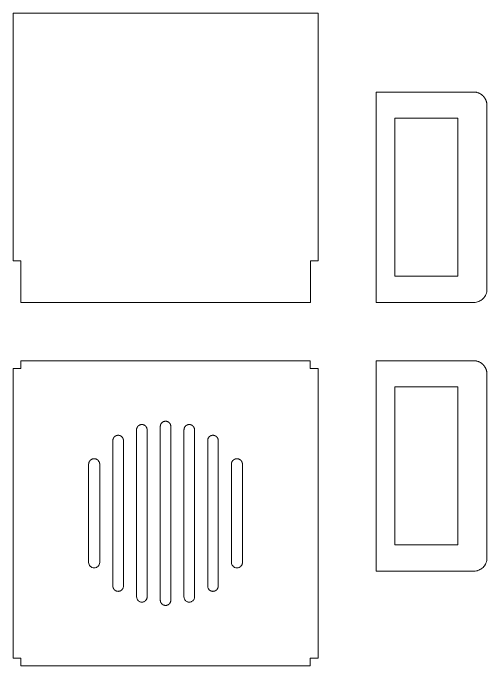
# Model space of a CAD drawing. Header units: inches. Extents: x 16 to 196, y -264 to -16.
import ezdxf

# ---------------------------------------------------------------- set-up
doc = ezdxf.new("R2010")
doc.units = ezdxf.units.IN
doc.header["$MEASUREMENT"] = 0
doc.layers.add('Layer 1', color=7, linetype='Continuous')

# ---------------------------------------------------------------- blocks, each defined once
blk = doc.blocks.new('block 3')
at = {"layer": 'Layer 1', "color": 7, "lineweight": 9, "true_color": 0xffffff}
blk.add_lwpolyline([(129.08, -147.75), (19.28, -147.75)], dxfattribs=at)
blk = doc.blocks.new('block 4')
at = {"layer": 'Layer 1', "color": 7, "lineweight": 9, "true_color": 0xffffff}
blk.add_lwpolyline([(19.28, -147.75), (19.28, -150.75)], dxfattribs=at)
blk = doc.blocks.new('block 5')
at = {"layer": 'Layer 1', "color": 7, "lineweight": 9, "true_color": 0xffffff}
blk.add_lwpolyline([(19.28, -150.75), (16.28, -150.75)], dxfattribs=at)
blk = doc.blocks.new('block 6')
at = {"layer": 'Layer 1', "color": 7, "lineweight": 9, "true_color": 0xffffff}
blk.add_lwpolyline([(16.28, -150.75), (16.28, -260.75)], dxfattribs=at)
blk = doc.blocks.new('block 7')
at = {"layer": 'Layer 1', "color": 7, "lineweight": 9, "true_color": 0xffffff}
blk.add_lwpolyline([(16.28, -260.75), (19.28, -260.75)], dxfattribs=at)
blk = doc.blocks.new('block 8')
at = {"layer": 'Layer 1', "color": 7, "lineweight": 9, "true_color": 0xffffff}
blk.add_lwpolyline([(19.28, -260.75), (19.28, -263.75)], dxfattribs=at)
blk = doc.blocks.new('block 9')
at = {"layer": 'Layer 1', "color": 7, "lineweight": 9, "true_color": 0xffffff}
blk.add_lwpolyline([(129.08, -263.75), (19.28, -263.75)], dxfattribs=at)
blk = doc.blocks.new('block 10')
at = {"layer": 'Layer 1', "color": 7, "lineweight": 9, "true_color": 0xffffff}
blk.add_lwpolyline([(129.08, -260.75), (129.08, -263.75)], dxfattribs=at)
blk = doc.blocks.new('block 11')
at = {"layer": 'Layer 1', "color": 7, "lineweight": 9, "true_color": 0xffffff}
blk.add_lwpolyline([(132.08, -260.75), (129.08, -260.75)], dxfattribs=at)
blk = doc.blocks.new('block 12')
at = {"layer": 'Layer 1', "color": 7, "lineweight": 9, "true_color": 0xffffff}
blk.add_lwpolyline([(132.08, -150.75), (132.08, -260.75)], dxfattribs=at)
blk = doc.blocks.new('block 13')
at = {"layer": 'Layer 1', "color": 7, "lineweight": 9, "true_color": 0xffffff}
blk.add_lwpolyline([(129.08, -150.75), (132.08, -150.75)], dxfattribs=at)
blk = doc.blocks.new('block 14')
at = {"layer": 'Layer 1', "color": 7, "lineweight": 9, "true_color": 0xffffff}
blk.add_lwpolyline([(129.08, -147.75), (129.08, -150.75)], dxfattribs=at)
blk = doc.blocks.new('block 15')
at = {"layer": 'Layer 1', "color": 7, "lineweight": 9, "true_color": 0xffffff}
blk.add_lwpolyline([(76.18, -172.75), (76.18, -238.75)], dxfattribs=at)
blk = doc.blocks.new('block 16')
at = {"layer": 'Layer 1', "color": 7, "lineweight": 9, "true_color": 0xffffff}
blk.add_lwpolyline([(72.18, -238.75), (72.18, -238.76), (72.18, -238.78), (72.19, -238.84), (72.19, -238.92), (72.2, -238.99), (72.2, -239.01), (72.2, -239.02), (72.2, -239.02), (72.2, -239.04), (72.21, -239.1), (72.23, -239.17), (72.24, -239.24), (72.25, -239.26), (72.25, -239.27), (72.25, -239.28), (72.26, -239.29), (72.27, -239.34), (72.32, -239.48), (72.33, -239.5), (72.33, -239.52), (72.34, -239.53), (72.35, -239.55), (72.36, -239.58), (72.39, -239.64), (72.43, -239.71), (72.44, -239.73), (72.45, -239.75), (72.45, -239.76), (72.46, -239.78), (72.48, -239.8), (72.56, -239.92), (72.58, -239.94), (72.59, -239.96), (72.6, -239.97), (72.61, -239.99), (72.62, -240.01), (72.67, -240.06), (72.72, -240.11), (72.75, -240.15), (72.76, -240.16), (72.77, -240.17), (72.78, -240.18), (72.79, -240.19), (72.85, -240.24), (72.9, -240.29), (72.95, -240.33), (72.96, -240.34), (72.96, -240.34), (72.97, -240.35), (72.99, -240.36), (73.05, -240.4), (73.11, -240.44), (73.16, -240.47), (73.18, -240.48), (73.18, -240.49), (73.19, -240.49), (73.21, -240.5), (73.26, -240.53), (73.33, -240.56), (73.39, -240.59), (73.41, -240.6), (73.42, -240.6), (73.42, -240.6), (73.44, -240.61), (73.5, -240.63), (73.57, -240.65), (73.63, -240.68), (73.66, -240.68), (73.67, -240.69), (73.67, -240.69), (73.68, -240.69), (73.74, -240.7), (73.81, -240.72), (73.88, -240.73), (73.91, -240.73), (73.92, -240.74), (73.94, -240.74), (73.99, -240.74), (74.13, -240.75), (74.16, -240.75), (74.18, -240.75), (74.19, -240.75), (74.21, -240.75), (74.24, -240.75), (74.31, -240.75), (74.38, -240.74), (74.41, -240.74), (74.43, -240.74), (74.45, -240.74), (74.46, -240.73), (74.49, -240.73), (74.63, -240.7), (74.66, -240.69), (74.68, -240.69), (74.7, -240.69), (74.71, -240.68), (74.74, -240.67), (74.8, -240.65), (74.87, -240.63), (74.93, -240.61), (74.94, -240.6), (74.94, -240.6), (74.96, -240.6), (74.98, -240.59), (75.04, -240.56), (75.11, -240.52), (75.16, -240.5), (75.18, -240.49), (75.18, -240.49), (75.19, -240.48), (75.21, -240.47), (75.26, -240.43), (75.32, -240.39), (75.38, -240.35), (75.4, -240.34), (75.4, -240.34), (75.41, -240.33), (75.42, -240.32), (75.47, -240.28), (75.52, -240.23), (75.57, -240.19), (75.59, -240.17), (75.6, -240.17), (75.6, -240.16), (75.61, -240.15), (75.65, -240.11), (75.7, -240.05), (75.74, -240), (75.76, -239.98), (75.77, -239.97), (75.77, -239.97), (75.78, -239.96), (75.81, -239.91), (75.85, -239.85), (75.89, -239.79), (75.9, -239.77), (75.91, -239.76), (75.92, -239.75), (75.93, -239.73), (75.94, -239.7), (76, -239.57), (76.02, -239.55), (76.02, -239.53), (76.03, -239.52), (76.04, -239.5), (76.05, -239.47), (76.07, -239.4), (76.09, -239.34), (76.1, -239.31), (76.11, -239.29), (76.11, -239.27), (76.12, -239.26), (76.12, -239.23), (76.15, -239.09), (76.16, -239.03), (76.16, -239.02), (76.16, -239.02), (76.16, -239.01), (76.17, -238.99), (76.17, -238.92), (76.18, -238.84), (76.18, -238.78), (76.18, -238.76), (76.18, -238.75)], dxfattribs=at)
blk = doc.blocks.new('block 17')
at = {"layer": 'Layer 1', "color": 7, "lineweight": 9, "true_color": 0xffffff}
blk.add_lwpolyline([(72.18, -238.75), (72.18, -172.75)], dxfattribs=at)
blk = doc.blocks.new('block 18')
at = {"layer": 'Layer 1', "color": 7, "lineweight": 9, "true_color": 0xffffff}
blk.add_lwpolyline([(76.18, -172.75), (76.18, -172.75), (76.18, -172.73), (76.18, -172.66), (76.17, -172.59), (76.17, -172.52), (76.16, -172.5), (76.16, -172.49), (76.16, -172.49), (76.16, -172.47), (76.15, -172.41), (76.13, -172.34), (76.12, -172.27), (76.12, -172.25), (76.11, -172.23), (76.11, -172.23), (76.11, -172.22), (76.09, -172.17), (76.04, -172.03), (76.03, -172), (76.03, -171.99), (76.02, -171.98), (76.01, -171.96), (76, -171.93), (75.97, -171.86), (75.94, -171.8), (75.92, -171.78), (75.92, -171.76), (75.91, -171.75), (75.9, -171.73), (75.88, -171.71), (75.8, -171.59), (75.79, -171.56), (75.78, -171.55), (75.77, -171.54), (75.76, -171.52), (75.74, -171.5), (75.69, -171.45), (75.64, -171.39), (75.61, -171.35), (75.6, -171.34), (75.6, -171.34), (75.59, -171.33), (75.57, -171.32), (75.52, -171.27), (75.46, -171.22), (75.42, -171.18), (75.4, -171.17), (75.4, -171.17), (75.39, -171.16), (75.37, -171.15), (75.32, -171.11), (75.25, -171.07), (75.2, -171.04), (75.19, -171.03), (75.18, -171.02), (75.17, -171.02), (75.16, -171.01), (75.1, -170.98), (75.03, -170.95), (74.97, -170.92), (74.95, -170.91), (74.94, -170.9), (74.94, -170.9), (74.92, -170.9), (74.86, -170.88), (74.79, -170.85), (74.73, -170.83), (74.71, -170.83), (74.7, -170.82), (74.69, -170.82), (74.68, -170.82), (74.62, -170.81), (74.55, -170.79), (74.48, -170.78), (74.46, -170.77), (74.44, -170.77), (74.43, -170.77), (74.37, -170.77), (74.23, -170.76), (74.2, -170.76), (74.19, -170.75), (74.17, -170.75), (74.15, -170.76), (74.12, -170.76), (74.05, -170.76), (73.98, -170.77), (73.95, -170.77), (73.93, -170.77), (73.92, -170.77), (73.9, -170.78), (73.87, -170.78), (73.73, -170.81), (73.7, -170.81), (73.68, -170.82), (73.67, -170.82), (73.65, -170.83), (73.63, -170.83), (73.56, -170.86), (73.49, -170.88), (73.44, -170.9), (73.42, -170.9), (73.42, -170.91), (73.41, -170.91), (73.39, -170.92), (73.33, -170.95), (73.26, -170.98), (73.2, -171.01), (73.19, -171.02), (73.18, -171.02), (73.17, -171.03), (73.16, -171.04), (73.1, -171.08), (73.04, -171.12), (72.98, -171.15), (72.97, -171.17), (72.96, -171.17), (72.96, -171.17), (72.94, -171.19), (72.9, -171.23), (72.84, -171.28), (72.79, -171.32), (72.77, -171.33), (72.76, -171.34), (72.76, -171.35), (72.75, -171.36), (72.71, -171.4), (72.66, -171.46), (72.62, -171.51), (72.6, -171.53), (72.59, -171.54), (72.59, -171.54), (72.59, -171.55), (72.56, -171.6), (72.51, -171.66), (72.48, -171.71), (72.46, -171.74), (72.45, -171.75), (72.44, -171.76), (72.44, -171.78), (72.42, -171.81), (72.36, -171.94), (72.35, -171.96), (72.34, -171.98), (72.33, -171.99), (72.33, -172.01), (72.32, -172.04), (72.29, -172.1), (72.27, -172.17), (72.26, -172.2), (72.25, -172.22), (72.25, -172.24), (72.25, -172.25), (72.24, -172.28), (72.21, -172.42), (72.2, -172.47), (72.2, -172.49), (72.2, -172.49), (72.2, -172.5), (72.2, -172.52), (72.19, -172.59), (72.19, -172.66), (72.18, -172.73), (72.18, -172.75), (72.18, -172.75)], dxfattribs=at)
blk = doc.blocks.new('block 19')
at = {"layer": 'Layer 1', "color": 7, "lineweight": 9, "true_color": 0xffffff}
blk.add_lwpolyline([(85.18, -174), (85.18, -237.5)], dxfattribs=at)
blk = doc.blocks.new('block 20')
at = {"layer": 'Layer 1', "color": 7, "lineweight": 9, "true_color": 0xffffff}
blk.add_open_spline([(81.18, -237.5), (81.18, -237.5), (81.22, -237.91), (81.22, -237.91), (81.22, -237.91), (81.22, -237.91), (81.34, -238.28), (81.52, -238.62), (81.52, -238.62), (81.52, -238.62), (81.52, -238.62), (81.77, -238.92), (81.77, -238.92), (81.77, -238.92), (81.77, -238.92), (82.06, -239.16), (82.4, -239.35), (82.4, -239.35), (82.4, -239.35), (82.4, -239.35), (82.78, -239.46), (82.78, -239.46), (82.78, -239.46), (82.78, -239.46), (83.18, -239.5), (83.58, -239.46), (83.58, -239.46), (83.58, -239.46), (83.58, -239.46), (83.96, -239.35), (83.96, -239.35), (83.96, -239.35), (83.96, -239.35), (84.3, -239.16), (84.6, -238.92), (84.6, -238.92), (84.6, -238.92), (84.6, -238.92), (84.84, -238.62), (84.84, -238.62), (84.84, -238.62), (84.84, -238.62), (85.02, -238.28), (85.14, -237.91), (85.14, -237.91), (85.14, -237.91), (85.14, -237.91), (85.18, -237.5), (85.18, -237.5)], degree=3, knots=[0, 0, 0, 0, 1, 1, 1, 2, 2, 2, 3, 3, 3, 4, 4, 4, 5, 5, 5, 6, 6, 6, 7, 7, 7, 8, 8, 8, 9, 9, 9, 10, 10, 10, 11, 11, 11, 12, 12, 12, 13, 13, 13, 14, 14, 14, 15, 15, 15, 16, 16, 16, 16], dxfattribs=at)
blk = doc.blocks.new('block 21')
at = {"layer": 'Layer 1', "color": 7, "lineweight": 9, "true_color": 0xffffff}
blk.add_lwpolyline([(81.18, -237.5), (81.18, -174)], dxfattribs=at)
blk = doc.blocks.new('block 22')
at = {"layer": 'Layer 1', "color": 7, "lineweight": 9, "true_color": 0xffffff}
blk.add_lwpolyline([(85.18, -174), (85.18, -174), (85.18, -173.98), (85.18, -173.92), (85.17, -173.84), (85.17, -173.77), (85.16, -173.75), (85.16, -173.74), (85.16, -173.74), (85.16, -173.72), (85.15, -173.66), (85.13, -173.59), (85.12, -173.52), (85.12, -173.5), (85.11, -173.48), (85.11, -173.48), (85.11, -173.47), (85.09, -173.42), (85.04, -173.28), (85.03, -173.26), (85.03, -173.24), (85.02, -173.23), (85.01, -173.21), (85, -173.18), (84.97, -173.12), (84.94, -173.05), (84.92, -173.03), (84.92, -173.01), (84.91, -173), (84.9, -172.98), (84.88, -172.96), (84.8, -172.84), (84.79, -172.82), (84.78, -172.8), (84.77, -172.79), (84.76, -172.77), (84.74, -172.75), (84.69, -172.7), (84.64, -172.65), (84.61, -172.6), (84.6, -172.59), (84.6, -172.59), (84.59, -172.58), (84.57, -172.57), (84.52, -172.52), (84.46, -172.47), (84.42, -172.43), (84.4, -172.42), (84.4, -172.42), (84.39, -172.41), (84.37, -172.4), (84.32, -172.36), (84.25, -172.32), (84.2, -172.29), (84.19, -172.28), (84.18, -172.27), (84.17, -172.27), (84.16, -172.26), (84.1, -172.23), (84.03, -172.2), (83.97, -172.17), (83.95, -172.16), (83.94, -172.16), (83.94, -172.15), (83.92, -172.15), (83.86, -172.13), (83.79, -172.11), (83.73, -172.08), (83.71, -172.08), (83.7, -172.07), (83.69, -172.07), (83.68, -172.07), (83.62, -172.06), (83.55, -172.04), (83.48, -172.03), (83.46, -172.03), (83.44, -172.02), (83.43, -172.02), (83.37, -172.02), (83.23, -172.01), (83.2, -172.01), (83.19, -172.01), (83.17, -172.01), (83.15, -172.01), (83.12, -172.01), (83.05, -172.01), (82.98, -172.02), (82.95, -172.02), (82.93, -172.02), (82.92, -172.02), (82.9, -172.03), (82.87, -172.03), (82.73, -172.06), (82.7, -172.07), (82.68, -172.07), (82.67, -172.07), (82.65, -172.08), (82.63, -172.09), (82.56, -172.11), (82.49, -172.13), (82.44, -172.15), (82.42, -172.15), (82.42, -172.16), (82.41, -172.16), (82.39, -172.17), (82.33, -172.2), (82.26, -172.24), (82.2, -172.26), (82.19, -172.27), (82.18, -172.27), (82.17, -172.28), (82.16, -172.29), (82.1, -172.33), (82.04, -172.37), (81.98, -172.4), (81.97, -172.42), (81.96, -172.42), (81.96, -172.42), (81.94, -172.44), (81.9, -172.48), (81.84, -172.53), (81.79, -172.57), (81.77, -172.59), (81.76, -172.59), (81.76, -172.6), (81.75, -172.61), (81.71, -172.65), (81.66, -172.71), (81.62, -172.76), (81.6, -172.78), (81.59, -172.79), (81.59, -172.79), (81.59, -172.8), (81.56, -172.85), (81.51, -172.91), (81.48, -172.97), (81.46, -172.99), (81.45, -173), (81.44, -173.01), (81.44, -173.03), (81.42, -173.06), (81.36, -173.19), (81.35, -173.21), (81.34, -173.23), (81.33, -173.24), (81.33, -173.26), (81.32, -173.29), (81.29, -173.35), (81.27, -173.42), (81.26, -173.45), (81.25, -173.47), (81.25, -173.49), (81.25, -173.5), (81.24, -173.53), (81.21, -173.67), (81.2, -173.72), (81.2, -173.74), (81.2, -173.74), (81.2, -173.75), (81.2, -173.77), (81.19, -173.84), (81.19, -173.92), (81.18, -173.98), (81.18, -174), (81.18, -174)], dxfattribs=at)
blk = doc.blocks.new('block 23')
at = {"layer": 'Layer 1', "color": 7, "lineweight": 9, "true_color": 0xffffff}
blk.add_lwpolyline([(94.18, -178.1), (94.18, -233.41)], dxfattribs=at)
blk = doc.blocks.new('block 24')
at = {"layer": 'Layer 1', "color": 7, "lineweight": 9, "true_color": 0xffffff}
blk.add_lwpolyline([(90.18, -233.41), (90.18, -233.42), (90.18, -233.44), (90.19, -233.5), (90.19, -233.58), (90.2, -233.65), (90.2, -233.67), (90.2, -233.68), (90.2, -233.68), (90.2, -233.7), (90.21, -233.76), (90.23, -233.83), (90.24, -233.9), (90.25, -233.92), (90.25, -233.93), (90.25, -233.94), (90.26, -233.95), (90.27, -234), (90.32, -234.14), (90.33, -234.16), (90.33, -234.18), (90.34, -234.19), (90.35, -234.21), (90.36, -234.24), (90.39, -234.3), (90.43, -234.37), (90.44, -234.39), (90.45, -234.41), (90.45, -234.42), (90.46, -234.43), (90.48, -234.46), (90.56, -234.58), (90.58, -234.6), (90.59, -234.62), (90.6, -234.63), (90.61, -234.64), (90.62, -234.66), (90.67, -234.72), (90.72, -234.77), (90.75, -234.81), (90.76, -234.82), (90.77, -234.83), (90.78, -234.83), (90.79, -234.85), (90.85, -234.9), (90.9, -234.95), (90.95, -234.98), (90.96, -234.99), (90.96, -235), (90.97, -235), (90.99, -235.02), (91.05, -235.05), (91.11, -235.1), (91.16, -235.13), (91.18, -235.14), (91.18, -235.14), (91.19, -235.15), (91.21, -235.16), (91.26, -235.19), (91.33, -235.22), (91.39, -235.25), (91.41, -235.26), (91.42, -235.26), (91.42, -235.26), (91.44, -235.27), (91.5, -235.29), (91.57, -235.31), (91.63, -235.33), (91.66, -235.34), (91.67, -235.35), (91.67, -235.35), (91.68, -235.35), (91.74, -235.36), (91.81, -235.37), (91.88, -235.39), (91.91, -235.39), (91.92, -235.4), (91.94, -235.4), (91.99, -235.4), (92.13, -235.41), (92.16, -235.41), (92.18, -235.41), (92.19, -235.41), (92.21, -235.41), (92.24, -235.41), (92.31, -235.4), (92.38, -235.4), (92.41, -235.4), (92.43, -235.4), (92.45, -235.39), (92.46, -235.39), (92.49, -235.39), (92.63, -235.36), (92.66, -235.35), (92.68, -235.35), (92.7, -235.34), (92.71, -235.34), (92.74, -235.33), (92.8, -235.31), (92.87, -235.29), (92.93, -235.27), (92.94, -235.26), (92.94, -235.26), (92.96, -235.26), (92.98, -235.25), (93.04, -235.22), (93.11, -235.18), (93.16, -235.15), (93.18, -235.15), (93.18, -235.14), (93.19, -235.14), (93.21, -235.13), (93.26, -235.09), (93.32, -235.05), (93.38, -235.01), (93.4, -235), (93.4, -235), (93.41, -234.99), (93.42, -234.98), (93.47, -234.94), (93.52, -234.89), (93.57, -234.85), (93.59, -234.83), (93.6, -234.82), (93.6, -234.82), (93.61, -234.81), (93.65, -234.77), (93.7, -234.71), (93.74, -234.66), (93.76, -234.64), (93.77, -234.63), (93.77, -234.63), (93.78, -234.62), (93.81, -234.57), (93.85, -234.51), (93.89, -234.45), (93.9, -234.43), (93.91, -234.42), (93.92, -234.4), (93.93, -234.39), (93.94, -234.36), (94, -234.23), (94.02, -234.2), (94.02, -234.19), (94.03, -234.17), (94.04, -234.16), (94.05, -234.13), (94.07, -234.06), (94.09, -233.99), (94.1, -233.97), (94.11, -233.95), (94.11, -233.93), (94.12, -233.92), (94.12, -233.89), (94.15, -233.75), (94.16, -233.69), (94.16, -233.68), (94.16, -233.68), (94.16, -233.67), (94.17, -233.65), (94.17, -233.58), (94.18, -233.5), (94.18, -233.44), (94.18, -233.42), (94.18, -233.41)], dxfattribs=at)
blk = doc.blocks.new('block 25')
at = {"layer": 'Layer 1', "color": 7, "lineweight": 9, "true_color": 0xffffff}
blk.add_lwpolyline([(90.18, -233.41), (90.18, -178.1)], dxfattribs=at)
blk = doc.blocks.new('block 26')
at = {"layer": 'Layer 1', "color": 7, "lineweight": 9, "true_color": 0xffffff}
blk.add_lwpolyline([(94.18, -178.1), (94.18, -178.09), (94.18, -178.07), (94.18, -178.01), (94.17, -177.93), (94.17, -177.86), (94.16, -177.84), (94.16, -177.83), (94.16, -177.83), (94.16, -177.81), (94.15, -177.75), (94.13, -177.68), (94.12, -177.61), (94.12, -177.59), (94.11, -177.58), (94.11, -177.57), (94.11, -177.56), (94.09, -177.51), (94.04, -177.37), (94.03, -177.35), (94.03, -177.33), (94.02, -177.32), (94.01, -177.3), (94, -177.27), (93.97, -177.21), (93.94, -177.14), (93.92, -177.12), (93.92, -177.1), (93.91, -177.09), (93.9, -177.07), (93.88, -177.05), (93.8, -176.93), (93.79, -176.91), (93.78, -176.89), (93.77, -176.88), (93.76, -176.86), (93.74, -176.84), (93.69, -176.79), (93.64, -176.74), (93.61, -176.69), (93.6, -176.69), (93.6, -176.68), (93.59, -176.67), (93.57, -176.66), (93.52, -176.61), (93.46, -176.56), (93.42, -176.52), (93.4, -176.51), (93.4, -176.51), (93.39, -176.5), (93.37, -176.49), (93.32, -176.45), (93.25, -176.41), (93.2, -176.38), (93.19, -176.37), (93.18, -176.36), (93.17, -176.36), (93.16, -176.35), (93.1, -176.32), (93.03, -176.29), (92.97, -176.26), (92.95, -176.25), (92.94, -176.25), (92.94, -176.24), (92.92, -176.24), (92.86, -176.22), (92.79, -176.2), (92.73, -176.17), (92.71, -176.17), (92.7, -176.16), (92.69, -176.16), (92.68, -176.16), (92.62, -176.15), (92.55, -176.13), (92.48, -176.12), (92.46, -176.12), (92.44, -176.11), (92.43, -176.11), (92.37, -176.11), (92.23, -176.1), (92.2, -176.1), (92.19, -176.1), (92.17, -176.1), (92.15, -176.1), (92.12, -176.1), (92.05, -176.1), (91.98, -176.11), (91.95, -176.11), (91.93, -176.11), (91.92, -176.11), (91.9, -176.12), (91.87, -176.12), (91.73, -176.15), (91.7, -176.16), (91.68, -176.16), (91.67, -176.16), (91.65, -176.17), (91.63, -176.18), (91.56, -176.2), (91.49, -176.22), (91.44, -176.24), (91.42, -176.25), (91.42, -176.25), (91.41, -176.25), (91.39, -176.26), (91.33, -176.29), (91.26, -176.33), (91.2, -176.35), (91.19, -176.36), (91.18, -176.36), (91.17, -176.37), (91.16, -176.38), (91.1, -176.42), (91.04, -176.46), (90.98, -176.5), (90.97, -176.51), (90.96, -176.51), (90.96, -176.51), (90.94, -176.53), (90.9, -176.57), (90.84, -176.62), (90.79, -176.66), (90.77, -176.68), (90.76, -176.68), (90.76, -176.69), (90.75, -176.7), (90.71, -176.74), (90.66, -176.8), (90.62, -176.85), (90.6, -176.87), (90.59, -176.88), (90.59, -176.88), (90.59, -176.89), (90.56, -176.94), (90.51, -177), (90.48, -177.06), (90.46, -177.08), (90.45, -177.09), (90.44, -177.1), (90.44, -177.12), (90.42, -177.15), (90.36, -177.28), (90.35, -177.3), (90.34, -177.32), (90.33, -177.33), (90.33, -177.35), (90.32, -177.38), (90.29, -177.44), (90.27, -177.51), (90.26, -177.54), (90.25, -177.56), (90.25, -177.58), (90.25, -177.59), (90.24, -177.62), (90.21, -177.76), (90.2, -177.82), (90.2, -177.83), (90.2, -177.83), (90.2, -177.84), (90.2, -177.86), (90.19, -177.93), (90.19, -178.01), (90.18, -178.07), (90.18, -178.09), (90.18, -178.1)], dxfattribs=at)
blk = doc.blocks.new('block 27')
at = {"layer": 'Layer 1', "color": 7, "lineweight": 9, "true_color": 0xffffff}
blk.add_lwpolyline([(103.38, -187.1), (103.38, -224.4)], dxfattribs=at)
blk = doc.blocks.new('block 28')
at = {"layer": 'Layer 1', "color": 7, "lineweight": 9, "true_color": 0xffffff}
blk.add_open_spline([(99.18, -224.4), (99.18, -224.4), (99.22, -224.83), (99.22, -224.83), (99.22, -224.83), (99.22, -224.83), (99.35, -225.22), (99.54, -225.58), (99.54, -225.58), (99.54, -225.58), (99.54, -225.58), (99.8, -225.89), (99.8, -225.89), (99.8, -225.89), (99.8, -225.89), (100.11, -226.15), (100.46, -226.34), (100.46, -226.34), (100.46, -226.34), (100.46, -226.34), (100.86, -226.46), (100.86, -226.46), (100.86, -226.46), (100.86, -226.46), (101.28, -226.51), (101.71, -226.46), (101.71, -226.46), (101.71, -226.46), (101.71, -226.46), (102.1, -226.34), (102.1, -226.34), (102.1, -226.34), (102.1, -226.34), (102.46, -226.15), (102.77, -225.89), (102.77, -225.89), (102.77, -225.89), (102.77, -225.89), (103.03, -225.58), (103.03, -225.58), (103.03, -225.58), (103.03, -225.58), (103.22, -225.22), (103.34, -224.83), (103.34, -224.83), (103.34, -224.83), (103.34, -224.83), (103.38, -224.4), (103.38, -224.4)], degree=3, knots=[0, 0, 0, 0, 1, 1, 1, 2, 2, 2, 3, 3, 3, 4, 4, 4, 5, 5, 5, 6, 6, 6, 7, 7, 7, 8, 8, 8, 9, 9, 9, 10, 10, 10, 11, 11, 11, 12, 12, 12, 13, 13, 13, 14, 14, 14, 15, 15, 15, 16, 16, 16, 16], dxfattribs=at)
blk = doc.blocks.new('block 29')
at = {"layer": 'Layer 1', "color": 7, "lineweight": 9, "true_color": 0xffffff}
blk.add_lwpolyline([(99.18, -224.4), (99.18, -187.1)], dxfattribs=at)
blk = doc.blocks.new('block 30')
at = {"layer": 'Layer 1', "color": 7, "lineweight": 9, "true_color": 0xffffff}
blk.add_lwpolyline([(103.38, -187.1), (103.38, -187.1), (103.38, -187.08), (103.38, -187.01), (103.37, -186.93), (103.37, -186.86), (103.37, -186.84), (103.37, -186.83), (103.36, -186.82), (103.36, -186.8), (103.35, -186.74), (103.33, -186.67), (103.32, -186.6), (103.31, -186.57), (103.31, -186.56), (103.31, -186.55), (103.31, -186.54), (103.29, -186.48), (103.24, -186.34), (103.23, -186.32), (103.22, -186.3), (103.22, -186.29), (103.21, -186.27), (103.19, -186.24), (103.16, -186.17), (103.13, -186.1), (103.11, -186.08), (103.11, -186.06), (103.1, -186.05), (103.09, -186.03), (103.07, -186), (102.99, -185.88), (102.97, -185.85), (102.96, -185.84), (102.95, -185.82), (102.94, -185.81), (102.92, -185.79), (102.87, -185.73), (102.82, -185.68), (102.78, -185.63), (102.77, -185.62), (102.77, -185.62), (102.76, -185.61), (102.74, -185.59), (102.69, -185.54), (102.63, -185.49), (102.58, -185.45), (102.57, -185.44), (102.56, -185.44), (102.55, -185.43), (102.53, -185.42), (102.48, -185.38), (102.41, -185.33), (102.35, -185.3), (102.34, -185.29), (102.33, -185.28), (102.33, -185.28), (102.31, -185.27), (102.25, -185.24), (102.17, -185.21), (102.11, -185.17), (102.09, -185.17), (102.08, -185.16), (102.08, -185.16), (102.06, -185.15), (102, -185.13), (101.93, -185.11), (101.86, -185.08), (101.84, -185.08), (101.82, -185.07), (101.82, -185.07), (101.8, -185.07), (101.75, -185.06), (101.67, -185.04), (101.6, -185.03), (101.57, -185.02), (101.56, -185.02), (101.54, -185.02), (101.49, -185.02), (101.34, -185.01), (101.31, -185), (101.29, -185), (101.27, -185), (101.25, -185), (101.22, -185.01), (101.15, -185.01), (101.07, -185.02), (101.04, -185.02), (101.02, -185.02), (101.01, -185.02), (100.99, -185.02), (100.96, -185.03), (100.81, -185.06), (100.78, -185.07), (100.76, -185.07), (100.74, -185.07), (100.73, -185.08), (100.7, -185.09), (100.63, -185.11), (100.56, -185.14), (100.5, -185.15), (100.48, -185.16), (100.48, -185.16), (100.47, -185.17), (100.45, -185.18), (100.38, -185.21), (100.31, -185.24), (100.25, -185.27), (100.24, -185.28), (100.23, -185.28), (100.22, -185.29), (100.21, -185.3), (100.15, -185.34), (100.08, -185.38), (100.03, -185.42), (100.01, -185.43), (100, -185.44), (100, -185.44), (99.98, -185.46), (99.93, -185.5), (99.87, -185.55), (99.82, -185.6), (99.8, -185.61), (99.79, -185.62), (99.79, -185.62), (99.78, -185.64), (99.74, -185.68), (99.69, -185.74), (99.64, -185.79), (99.63, -185.81), (99.62, -185.82), (99.61, -185.83), (99.61, -185.84), (99.57, -185.89), (99.53, -185.95), (99.49, -186.01), (99.48, -186.03), (99.47, -186.05), (99.46, -186.06), (99.45, -186.08), (99.43, -186.11), (99.37, -186.25), (99.35, -186.27), (99.35, -186.29), (99.34, -186.3), (99.33, -186.32), (99.32, -186.35), (99.3, -186.42), (99.28, -186.49), (99.27, -186.52), (99.26, -186.54), (99.25, -186.56), (99.25, -186.58), (99.24, -186.6), (99.21, -186.75), (99.2, -186.81), (99.2, -186.82), (99.2, -186.83), (99.2, -186.84), (99.2, -186.86), (99.19, -186.93), (99.19, -187.01), (99.18, -187.08), (99.18, -187.1), (99.18, -187.1)], dxfattribs=at)
blk = doc.blocks.new('block 31')
at = {"layer": 'Layer 1', "color": 7, "lineweight": 9, "true_color": 0xffffff}
blk.add_lwpolyline([(67.18, -174), (67.18, -174), (67.18, -173.98), (67.18, -173.92), (67.17, -173.84), (67.17, -173.77), (67.16, -173.75), (67.16, -173.74), (67.16, -173.74), (67.16, -173.72), (67.15, -173.66), (67.13, -173.59), (67.12, -173.52), (67.12, -173.5), (67.11, -173.48), (67.11, -173.48), (67.11, -173.47), (67.09, -173.42), (67.04, -173.28), (67.03, -173.26), (67.03, -173.24), (67.02, -173.23), (67.01, -173.21), (67, -173.18), (66.97, -173.12), (66.94, -173.05), (66.92, -173.03), (66.92, -173.01), (66.91, -173), (66.9, -172.98), (66.88, -172.96), (66.8, -172.84), (66.79, -172.82), (66.78, -172.8), (66.77, -172.79), (66.76, -172.77), (66.74, -172.75), (66.69, -172.7), (66.64, -172.65), (66.61, -172.6), (66.6, -172.59), (66.6, -172.59), (66.59, -172.58), (66.57, -172.57), (66.52, -172.52), (66.46, -172.47), (66.42, -172.43), (66.4, -172.42), (66.4, -172.42), (66.39, -172.41), (66.37, -172.4), (66.32, -172.36), (66.25, -172.32), (66.2, -172.29), (66.19, -172.28), (66.18, -172.27), (66.17, -172.27), (66.16, -172.26), (66.1, -172.23), (66.03, -172.2), (65.97, -172.17), (65.95, -172.16), (65.94, -172.16), (65.94, -172.15), (65.92, -172.15), (65.86, -172.13), (65.79, -172.11), (65.73, -172.08), (65.71, -172.08), (65.7, -172.07), (65.69, -172.07), (65.68, -172.07), (65.62, -172.06), (65.55, -172.04), (65.48, -172.03), (65.46, -172.03), (65.44, -172.02), (65.43, -172.02), (65.37, -172.02), (65.23, -172.01), (65.2, -172.01), (65.19, -172.01), (65.17, -172.01), (65.15, -172.01), (65.12, -172.01), (65.05, -172.01), (64.98, -172.02), (64.95, -172.02), (64.93, -172.02), (64.92, -172.02), (64.9, -172.03), (64.87, -172.03), (64.73, -172.06), (64.7, -172.07), (64.68, -172.07), (64.67, -172.07), (64.65, -172.08), (64.63, -172.09), (64.56, -172.11), (64.49, -172.13), (64.44, -172.15), (64.42, -172.15), (64.42, -172.16), (64.41, -172.16), (64.39, -172.17), (64.33, -172.2), (64.26, -172.24), (64.2, -172.26), (64.19, -172.27), (64.18, -172.27), (64.17, -172.28), (64.16, -172.29), (64.1, -172.33), (64.04, -172.37), (63.98, -172.4), (63.97, -172.42), (63.96, -172.42), (63.96, -172.42), (63.94, -172.44), (63.9, -172.48), (63.84, -172.53), (63.79, -172.57), (63.77, -172.59), (63.76, -172.59), (63.76, -172.6), (63.75, -172.61), (63.71, -172.65), (63.66, -172.71), (63.62, -172.76), (63.6, -172.78), (63.59, -172.79), (63.59, -172.79), (63.59, -172.8), (63.56, -172.85), (63.51, -172.91), (63.48, -172.97), (63.46, -172.99), (63.45, -173), (63.44, -173.01), (63.44, -173.03), (63.42, -173.06), (63.36, -173.19), (63.35, -173.21), (63.34, -173.23), (63.33, -173.24), (63.33, -173.26), (63.32, -173.29), (63.29, -173.35), (63.27, -173.42), (63.26, -173.45), (63.25, -173.47), (63.25, -173.49), (63.25, -173.5), (63.24, -173.53), (63.21, -173.67), (63.2, -173.72), (63.2, -173.74), (63.2, -173.74), (63.2, -173.75), (63.2, -173.77), (63.19, -173.84), (63.19, -173.92), (63.18, -173.98), (63.18, -174), (63.18, -174)], dxfattribs=at)
blk = doc.blocks.new('block 32')
at = {"layer": 'Layer 1', "color": 7, "lineweight": 9, "true_color": 0xffffff}
blk.add_lwpolyline([(67.18, -237.5), (67.18, -174)], dxfattribs=at)
blk = doc.blocks.new('block 33')
at = {"layer": 'Layer 1', "color": 7, "lineweight": 9, "true_color": 0xffffff}
blk.add_open_spline([(63.18, -237.5), (63.18, -237.5), (63.22, -237.91), (63.22, -237.91), (63.22, -237.91), (63.22, -237.91), (63.34, -238.28), (63.52, -238.62), (63.52, -238.62), (63.52, -238.62), (63.52, -238.62), (63.77, -238.92), (63.77, -238.92), (63.77, -238.92), (63.77, -238.92), (64.06, -239.16), (64.4, -239.35), (64.4, -239.35), (64.4, -239.35), (64.4, -239.35), (64.78, -239.46), (64.78, -239.46), (64.78, -239.46), (64.78, -239.46), (65.18, -239.5), (65.58, -239.46), (65.58, -239.46), (65.58, -239.46), (65.58, -239.46), (65.96, -239.35), (65.96, -239.35), (65.96, -239.35), (65.96, -239.35), (66.3, -239.16), (66.6, -238.92), (66.6, -238.92), (66.6, -238.92), (66.6, -238.92), (66.84, -238.62), (66.84, -238.62), (66.84, -238.62), (66.84, -238.62), (67.02, -238.28), (67.14, -237.91), (67.14, -237.91), (67.14, -237.91), (67.14, -237.91), (67.18, -237.5), (67.18, -237.5)], degree=3, knots=[0, 0, 0, 0, 1, 1, 1, 2, 2, 2, 3, 3, 3, 4, 4, 4, 5, 5, 5, 6, 6, 6, 7, 7, 7, 8, 8, 8, 9, 9, 9, 10, 10, 10, 11, 11, 11, 12, 12, 12, 13, 13, 13, 14, 14, 14, 15, 15, 15, 16, 16, 16, 16], dxfattribs=at)
blk = doc.blocks.new('block 34')
at = {"layer": 'Layer 1', "color": 7, "lineweight": 9, "true_color": 0xffffff}
blk.add_lwpolyline([(63.18, -174), (63.18, -237.5)], dxfattribs=at)
blk = doc.blocks.new('block 35')
at = {"layer": 'Layer 1', "color": 7, "lineweight": 9, "true_color": 0xffffff}
blk.add_lwpolyline([(58.18, -178.1), (58.18, -178.09), (58.18, -178.07), (58.18, -178.01), (58.17, -177.93), (58.17, -177.86), (58.16, -177.84), (58.16, -177.83), (58.16, -177.83), (58.16, -177.81), (58.15, -177.75), (58.13, -177.68), (58.12, -177.61), (58.12, -177.59), (58.11, -177.58), (58.11, -177.57), (58.11, -177.56), (58.09, -177.51), (58.04, -177.37), (58.03, -177.35), (58.03, -177.33), (58.02, -177.32), (58.01, -177.3), (58, -177.27), (57.97, -177.21), (57.94, -177.14), (57.92, -177.12), (57.92, -177.1), (57.91, -177.09), (57.9, -177.07), (57.88, -177.05), (57.8, -176.93), (57.79, -176.91), (57.78, -176.89), (57.77, -176.88), (57.76, -176.86), (57.74, -176.84), (57.69, -176.79), (57.64, -176.74), (57.61, -176.69), (57.6, -176.69), (57.6, -176.68), (57.59, -176.67), (57.57, -176.66), (57.52, -176.61), (57.46, -176.56), (57.42, -176.52), (57.4, -176.51), (57.4, -176.51), (57.39, -176.5), (57.37, -176.49), (57.32, -176.45), (57.25, -176.41), (57.2, -176.38), (57.19, -176.37), (57.18, -176.36), (57.17, -176.36), (57.16, -176.35), (57.1, -176.32), (57.03, -176.29), (56.97, -176.26), (56.95, -176.25), (56.94, -176.25), (56.94, -176.24), (56.92, -176.24), (56.86, -176.22), (56.79, -176.2), (56.73, -176.17), (56.71, -176.17), (56.7, -176.16), (56.69, -176.16), (56.68, -176.16), (56.62, -176.15), (56.55, -176.13), (56.48, -176.12), (56.46, -176.12), (56.44, -176.11), (56.43, -176.11), (56.37, -176.11), (56.23, -176.1), (56.2, -176.1), (56.19, -176.1), (56.17, -176.1), (56.15, -176.1), (56.12, -176.1), (56.05, -176.1), (55.98, -176.11), (55.95, -176.11), (55.93, -176.11), (55.92, -176.11), (55.9, -176.12), (55.87, -176.12), (55.73, -176.15), (55.7, -176.16), (55.68, -176.16), (55.67, -176.16), (55.65, -176.17), (55.63, -176.18), (55.56, -176.2), (55.49, -176.22), (55.44, -176.24), (55.42, -176.25), (55.42, -176.25), (55.41, -176.25), (55.39, -176.26), (55.33, -176.29), (55.26, -176.33), (55.2, -176.35), (55.19, -176.36), (55.18, -176.36), (55.17, -176.37), (55.16, -176.38), (55.1, -176.42), (55.04, -176.46), (54.98, -176.5), (54.97, -176.51), (54.96, -176.51), (54.96, -176.51), (54.94, -176.53), (54.9, -176.57), (54.84, -176.62), (54.79, -176.66), (54.77, -176.68), (54.76, -176.68), (54.76, -176.69), (54.75, -176.7), (54.71, -176.74), (54.66, -176.8), (54.62, -176.85), (54.6, -176.87), (54.59, -176.88), (54.59, -176.88), (54.59, -176.89), (54.56, -176.94), (54.51, -177), (54.48, -177.06), (54.46, -177.08), (54.45, -177.09), (54.44, -177.1), (54.44, -177.12), (54.42, -177.15), (54.36, -177.28), (54.35, -177.3), (54.34, -177.32), (54.33, -177.33), (54.33, -177.35), (54.32, -177.38), (54.29, -177.44), (54.27, -177.51), (54.26, -177.54), (54.25, -177.56), (54.25, -177.58), (54.25, -177.59), (54.24, -177.62), (54.21, -177.76), (54.2, -177.82), (54.2, -177.83), (54.2, -177.83), (54.2, -177.84), (54.2, -177.86), (54.19, -177.93), (54.19, -178.01), (54.18, -178.07), (54.18, -178.09), (54.18, -178.1)], dxfattribs=at)
blk = doc.blocks.new('block 36')
at = {"layer": 'Layer 1', "color": 7, "lineweight": 9, "true_color": 0xffffff}
blk.add_lwpolyline([(58.18, -233.41), (58.18, -178.1)], dxfattribs=at)
blk = doc.blocks.new('block 37')
at = {"layer": 'Layer 1', "color": 7, "lineweight": 9, "true_color": 0xffffff}
blk.add_lwpolyline([(54.18, -233.41), (54.18, -233.42), (54.18, -233.44), (54.19, -233.5), (54.19, -233.58), (54.2, -233.65), (54.2, -233.67), (54.2, -233.68), (54.2, -233.68), (54.2, -233.7), (54.21, -233.76), (54.23, -233.83), (54.24, -233.9), (54.25, -233.92), (54.25, -233.93), (54.25, -233.94), (54.26, -233.95), (54.27, -234), (54.32, -234.14), (54.33, -234.16), (54.33, -234.18), (54.34, -234.19), (54.35, -234.21), (54.36, -234.24), (54.39, -234.3), (54.43, -234.37), (54.44, -234.39), (54.45, -234.41), (54.45, -234.42), (54.46, -234.43), (54.48, -234.46), (54.56, -234.58), (54.58, -234.6), (54.59, -234.62), (54.6, -234.63), (54.61, -234.64), (54.62, -234.66), (54.67, -234.72), (54.72, -234.77), (54.75, -234.81), (54.76, -234.82), (54.77, -234.83), (54.78, -234.83), (54.79, -234.85), (54.85, -234.9), (54.9, -234.95), (54.95, -234.98), (54.96, -234.99), (54.96, -235), (54.97, -235), (54.99, -235.02), (55.05, -235.05), (55.11, -235.1), (55.16, -235.13), (55.18, -235.14), (55.18, -235.14), (55.19, -235.15), (55.21, -235.16), (55.26, -235.19), (55.33, -235.22), (55.39, -235.25), (55.41, -235.26), (55.42, -235.26), (55.42, -235.26), (55.44, -235.27), (55.5, -235.29), (55.57, -235.31), (55.63, -235.33), (55.66, -235.34), (55.67, -235.35), (55.67, -235.35), (55.68, -235.35), (55.74, -235.36), (55.81, -235.37), (55.88, -235.39), (55.91, -235.39), (55.92, -235.4), (55.94, -235.4), (55.99, -235.4), (56.13, -235.41), (56.16, -235.41), (56.18, -235.41), (56.19, -235.41), (56.21, -235.41), (56.24, -235.41), (56.31, -235.4), (56.38, -235.4), (56.41, -235.4), (56.43, -235.4), (56.45, -235.39), (56.46, -235.39), (56.49, -235.39), (56.63, -235.36), (56.66, -235.35), (56.68, -235.35), (56.7, -235.34), (56.71, -235.34), (56.74, -235.33), (56.8, -235.31), (56.87, -235.29), (56.93, -235.27), (56.94, -235.26), (56.94, -235.26), (56.96, -235.26), (56.98, -235.25), (57.04, -235.22), (57.11, -235.18), (57.16, -235.15), (57.18, -235.15), (57.18, -235.14), (57.19, -235.14), (57.21, -235.13), (57.26, -235.09), (57.32, -235.05), (57.38, -235.01), (57.4, -235), (57.4, -235), (57.41, -234.99), (57.42, -234.98), (57.47, -234.94), (57.52, -234.89), (57.57, -234.85), (57.59, -234.83), (57.6, -234.82), (57.6, -234.82), (57.61, -234.81), (57.65, -234.77), (57.7, -234.71), (57.74, -234.66), (57.76, -234.64), (57.77, -234.63), (57.77, -234.63), (57.78, -234.62), (57.81, -234.57), (57.85, -234.51), (57.89, -234.45), (57.9, -234.43), (57.91, -234.42), (57.92, -234.4), (57.93, -234.39), (57.94, -234.36), (58, -234.23), (58.02, -234.2), (58.02, -234.19), (58.03, -234.17), (58.04, -234.16), (58.05, -234.13), (58.07, -234.06), (58.09, -233.99), (58.1, -233.97), (58.11, -233.95), (58.11, -233.93), (58.12, -233.92), (58.12, -233.89), (58.15, -233.75), (58.16, -233.69), (58.16, -233.68), (58.16, -233.68), (58.16, -233.67), (58.17, -233.65), (58.17, -233.58), (58.18, -233.5), (58.18, -233.44), (58.18, -233.42), (58.18, -233.41)], dxfattribs=at)
blk = doc.blocks.new('block 38')
at = {"layer": 'Layer 1', "color": 7, "lineweight": 9, "true_color": 0xffffff}
blk.add_lwpolyline([(54.18, -178.1), (54.18, -233.41)], dxfattribs=at)
blk = doc.blocks.new('block 39')
at = {"layer": 'Layer 1', "color": 7, "lineweight": 9, "true_color": 0xffffff}
blk.add_lwpolyline([(49.18, -187.1), (49.18, -187.1), (49.18, -187.08), (49.18, -187.01), (49.17, -186.93), (49.17, -186.86), (49.16, -186.84), (49.16, -186.83), (49.16, -186.82), (49.16, -186.8), (49.15, -186.74), (49.13, -186.67), (49.12, -186.6), (49.11, -186.57), (49.11, -186.56), (49.11, -186.55), (49.1, -186.54), (49.08, -186.48), (49.04, -186.34), (49.03, -186.32), (49.02, -186.3), (49.02, -186.29), (49.01, -186.27), (48.99, -186.24), (48.96, -186.17), (48.92, -186.1), (48.91, -186.08), (48.9, -186.06), (48.9, -186.05), (48.88, -186.03), (48.87, -186), (48.78, -185.88), (48.77, -185.85), (48.75, -185.84), (48.75, -185.82), (48.73, -185.81), (48.72, -185.79), (48.67, -185.73), (48.62, -185.68), (48.58, -185.63), (48.57, -185.62), (48.57, -185.62), (48.56, -185.61), (48.54, -185.59), (48.48, -185.54), (48.42, -185.49), (48.38, -185.45), (48.37, -185.44), (48.36, -185.44), (48.35, -185.43), (48.33, -185.42), (48.27, -185.38), (48.21, -185.33), (48.15, -185.3), (48.14, -185.29), (48.13, -185.28), (48.12, -185.28), (48.1, -185.27), (48.04, -185.24), (47.97, -185.21), (47.91, -185.17), (47.89, -185.17), (47.88, -185.16), (47.88, -185.16), (47.86, -185.15), (47.8, -185.13), (47.72, -185.11), (47.66, -185.08), (47.63, -185.08), (47.62, -185.07), (47.62, -185.07), (47.6, -185.07), (47.54, -185.06), (47.47, -185.04), (47.4, -185.03), (47.37, -185.02), (47.35, -185.02), (47.34, -185.02), (47.28, -185.02), (47.13, -185.01), (47.1, -185), (47.09, -185), (47.07, -185), (47.05, -185), (47.02, -185.01), (46.94, -185.01), (46.87, -185.02), (46.84, -185.02), (46.82, -185.02), (46.8, -185.02), (46.78, -185.02), (46.76, -185.03), (46.61, -185.06), (46.58, -185.07), (46.55, -185.07), (46.54, -185.07), (46.52, -185.08), (46.5, -185.09), (46.43, -185.11), (46.35, -185.14), (46.3, -185.15), (46.28, -185.16), (46.28, -185.16), (46.27, -185.17), (46.24, -185.18), (46.18, -185.21), (46.11, -185.24), (46.05, -185.27), (46.03, -185.28), (46.03, -185.28), (46.02, -185.29), (46, -185.3), (45.95, -185.34), (45.88, -185.38), (45.82, -185.42), (45.8, -185.43), (45.8, -185.44), (45.79, -185.44), (45.78, -185.46), (45.73, -185.5), (45.67, -185.55), (45.62, -185.6), (45.6, -185.61), (45.59, -185.62), (45.59, -185.62), (45.58, -185.64), (45.54, -185.68), (45.49, -185.74), (45.44, -185.79), (45.42, -185.81), (45.41, -185.82), (45.41, -185.83), (45.4, -185.84), (45.37, -185.89), (45.33, -185.95), (45.29, -186.01), (45.27, -186.03), (45.26, -186.05), (45.26, -186.06), (45.25, -186.08), (45.23, -186.11), (45.17, -186.25), (45.15, -186.27), (45.14, -186.29), (45.14, -186.3), (45.13, -186.32), (45.12, -186.35), (45.1, -186.42), (45.07, -186.49), (45.06, -186.52), (45.06, -186.54), (45.05, -186.56), (45.05, -186.58), (45.04, -186.6), (45.01, -186.75), (45, -186.81), (45, -186.82), (45, -186.83), (45, -186.84), (44.99, -186.86), (44.99, -186.93), (44.98, -187.01), (44.98, -187.08), (44.98, -187.1), (44.98, -187.1)], dxfattribs=at)
blk = doc.blocks.new('block 40')
at = {"layer": 'Layer 1', "color": 7, "lineweight": 9, "true_color": 0xffffff}
blk.add_lwpolyline([(49.18, -224.4), (49.18, -187.1)], dxfattribs=at)
blk = doc.blocks.new('block 41')
at = {"layer": 'Layer 1', "color": 7, "lineweight": 9, "true_color": 0xffffff}
blk.add_open_spline([(44.98, -224.4), (44.98, -224.4), (45.02, -224.83), (45.02, -224.83), (45.02, -224.83), (45.02, -224.83), (45.14, -225.22), (45.34, -225.58), (45.34, -225.58), (45.34, -225.58), (45.34, -225.58), (45.59, -225.89), (45.59, -225.89), (45.59, -225.89), (45.59, -225.89), (45.91, -226.15), (46.26, -226.34), (46.26, -226.34), (46.26, -226.34), (46.26, -226.34), (46.66, -226.46), (46.66, -226.46), (46.66, -226.46), (46.66, -226.46), (47.08, -226.51), (47.5, -226.46), (47.5, -226.46), (47.5, -226.46), (47.5, -226.46), (47.9, -226.34), (47.9, -226.34), (47.9, -226.34), (47.9, -226.34), (48.25, -226.15), (48.57, -225.89), (48.57, -225.89), (48.57, -225.89), (48.57, -225.89), (48.82, -225.58), (48.82, -225.58), (48.82, -225.58), (48.82, -225.58), (49.02, -225.22), (49.14, -224.83), (49.14, -224.83), (49.14, -224.83), (49.14, -224.83), (49.18, -224.4), (49.18, -224.4)], degree=3, knots=[0, 0, 0, 0, 1, 1, 1, 2, 2, 2, 3, 3, 3, 4, 4, 4, 5, 5, 5, 6, 6, 6, 7, 7, 7, 8, 8, 8, 9, 9, 9, 10, 10, 10, 11, 11, 11, 12, 12, 12, 13, 13, 13, 14, 14, 14, 15, 15, 15, 16, 16, 16, 16], dxfattribs=at)
blk = doc.blocks.new('block 42')
at = {"layer": 'Layer 1', "color": 7, "lineweight": 9, "true_color": 0xffffff}
blk.add_lwpolyline([(44.98, -187.1), (44.98, -224.4)], dxfattribs=at)
blk = doc.blocks.new('block 2')
at = {"layer": 'Layer 1'}
for name in ['block 3', 'block 4', 'block 14', 'block 5', 'block 6', 'block 13', 'block 12', 'block 18', 'block 31', 'block 17', 'block 15', 'block 22', 'block 35', 'block 34', 'block 32', 'block 21', 'block 19', 'block 26', 'block 38', 'block 36', 'block 25', 'block 23', 'block 39', 'block 30', 'block 42', 'block 40', 'block 29', 'block 27', 'block 41', 'block 28', 'block 37', 'block 24', 'block 33', 'block 20', 'block 16', 'block 7', 'block 8', 'block 10', 'block 11', 'block 9']:
    blk.add_blockref(name, (0, 0), dxfattribs=at)
blk = doc.blocks.new('block 44')
at = {"layer": 'Layer 1', "color": 7, "lineweight": 9, "true_color": 0xffffff}
blk.add_lwpolyline([(74.27, -15.65), (16.37, -15.65)], dxfattribs=at)
blk = doc.blocks.new('block 45')
at = {"layer": 'Layer 1', "color": 7, "lineweight": 9, "true_color": 0xffffff}
blk.add_lwpolyline([(16.37, -15.65), (16.37, -109.85)], dxfattribs=at)
blk = doc.blocks.new('block 46')
at = {"layer": 'Layer 1', "color": 7, "lineweight": 9, "true_color": 0xffffff}
blk.add_lwpolyline([(16.37, -109.85), (19.27, -109.85)], dxfattribs=at)
blk = doc.blocks.new('block 47')
at = {"layer": 'Layer 1', "color": 7, "lineweight": 9, "true_color": 0xffffff}
blk.add_lwpolyline([(19.27, -109.85), (19.27, -125.65)], dxfattribs=at)
blk = doc.blocks.new('block 48')
at = {"layer": 'Layer 1', "color": 7, "lineweight": 9, "true_color": 0xffffff}
blk.add_lwpolyline([(129.27, -125.65), (19.27, -125.65)], dxfattribs=at)
blk = doc.blocks.new('block 49')
at = {"layer": 'Layer 1', "color": 7, "lineweight": 9, "true_color": 0xffffff}
blk.add_lwpolyline([(129.27, -109.85), (129.27, -125.65)], dxfattribs=at)
blk = doc.blocks.new('block 50')
at = {"layer": 'Layer 1', "color": 7, "lineweight": 9, "true_color": 0xffffff}
blk.add_lwpolyline([(132.17, -109.85), (129.27, -109.85)], dxfattribs=at)
blk = doc.blocks.new('block 51')
at = {"layer": 'Layer 1', "color": 7, "lineweight": 9, "true_color": 0xffffff}
blk.add_lwpolyline([(132.17, -15.65), (132.17, -109.85)], dxfattribs=at)
blk = doc.blocks.new('block 52')
at = {"layer": 'Layer 1', "color": 7, "lineweight": 9, "true_color": 0xffffff}
blk.add_lwpolyline([(74.27, -15.65), (132.17, -15.65)], dxfattribs=at)
blk = doc.blocks.new('block 43')
at = {"layer": 'Layer 1'}
for name in ['block 44', 'block 45', 'block 52', 'block 51', 'block 46', 'block 47', 'block 49', 'block 50', 'block 48']:
    blk.add_blockref(name, (0, 0), dxfattribs=at)
blk = doc.blocks.new('block 54')
at = {"layer": 'Layer 1', "color": 7, "lineweight": 9, "true_color": 0xffffff}
blk.add_lwpolyline([(154.2, -147.75), (154.2, -227.75)], dxfattribs=at)
blk = doc.blocks.new('block 55')
at = {"layer": 'Layer 1', "color": 7, "lineweight": 9, "true_color": 0xffffff}
blk.add_lwpolyline([(161.2, -157.75), (161.2, -217.75)], dxfattribs=at)
blk = doc.blocks.new('block 56')
at = {"layer": 'Layer 1', "color": 7, "lineweight": 9, "true_color": 0xffffff}
blk.add_lwpolyline([(161.2, -157.75), (185.2, -157.75)], dxfattribs=at)
blk = doc.blocks.new('block 57')
at = {"layer": 'Layer 1', "color": 7, "lineweight": 9, "true_color": 0xffffff}
blk.add_lwpolyline([(185.2, -217.75), (161.2, -217.75)], dxfattribs=at)
blk = doc.blocks.new('block 58')
at = {"layer": 'Layer 1', "color": 7, "lineweight": 9, "true_color": 0xffffff}
blk.add_lwpolyline([(185.2, -217.75), (185.2, -157.75)], dxfattribs=at)
blk = doc.blocks.new('block 59')
at = {"layer": 'Layer 1', "color": 7, "lineweight": 9, "true_color": 0xffffff}
blk.add_lwpolyline([(154.2, -147.75), (191.2, -147.75)], dxfattribs=at)
blk = doc.blocks.new('block 60')
at = {"layer": 'Layer 1', "color": 7, "lineweight": 9, "true_color": 0xffffff}
blk.add_lwpolyline([(196.2, -152.75), (196.2, -152.74), (196.2, -152.7), (196.19, -152.64), (196.18, -152.56), (196.16, -152.37), (196.14, -152.16), (196.12, -151.96), (196.12, -151.88), (196.11, -151.81), (196.1, -151.77), (196.1, -151.75), (196.1, -151.74), (196.09, -151.71), (196.07, -151.65), (196.05, -151.58), (196, -151.41), (195.94, -151.21), (195.88, -151.03), (195.85, -150.95), (195.83, -150.88), (195.82, -150.83), (195.81, -150.81), (195.81, -150.8), (195.8, -150.78), (195.77, -150.74), (195.74, -150.68), (195.7, -150.6), (195.65, -150.52), (195.56, -150.34), (195.47, -150.17), (195.43, -150.1), (195.39, -150.04), (195.37, -149.99), (195.35, -149.96), (195.35, -149.96), (195.33, -149.94), (195.31, -149.91), (195.26, -149.86), (195.21, -149.79), (195.16, -149.72), (194.91, -149.42), (194.85, -149.35), (194.8, -149.3), (194.77, -149.25), (194.75, -149.23), (194.73, -149.21), (194.7, -149.18), (194.65, -149.14), (194.59, -149.09), (194.52, -149.04), (194.37, -148.91), (194.22, -148.79), (194.15, -148.73), (194.09, -148.68), (194.04, -148.64), (194.01, -148.62), (193.99, -148.6), (193.96, -148.59), (193.91, -148.56), (193.84, -148.52), (193.77, -148.48), (193.42, -148.29), (193.34, -148.25), (193.27, -148.21), (193.21, -148.18), (193.17, -148.16), (193.15, -148.15), (193.14, -148.15), (193.11, -148.14), (193.06, -148.12), (192.99, -148.1), (192.91, -148.07), (192.72, -148.01), (192.53, -147.95), (192.44, -147.93), (192.36, -147.9), (192.29, -147.88), (192.24, -147.87), (192.22, -147.86), (192.21, -147.86), (192.19, -147.85), (192.15, -147.85), (192.08, -147.84), (192, -147.83), (191.8, -147.81), (191.59, -147.79), (191.4, -147.77), (191.32, -147.77), (191.26, -147.76), (191.22, -147.76), (191.2, -147.75)], dxfattribs=at)
blk = doc.blocks.new('block 61')
at = {"layer": 'Layer 1', "color": 7, "lineweight": 9, "true_color": 0xffffff}
blk.add_lwpolyline([(191.2, -227.75), (154.2, -227.75)], dxfattribs=at)
blk = doc.blocks.new('block 62')
at = {"layer": 'Layer 1', "color": 7, "lineweight": 9, "true_color": 0xffffff}
blk.add_lwpolyline([(196.2, -222.75), (196.2, -152.75)], dxfattribs=at)
blk = doc.blocks.new('block 63')
at = {"layer": 'Layer 1', "color": 7, "lineweight": 9, "true_color": 0xffffff}
blk.add_open_spline([(191.2, -227.75), (191.2, -227.75), (191.7, -227.73), (191.7, -227.73), (191.7, -227.73), (191.7, -227.73), (192.18, -227.66), (192.66, -227.54), (192.66, -227.54), (192.66, -227.54), (192.66, -227.54), (193.12, -227.37), (193.12, -227.37), (193.12, -227.37), (193.12, -227.37), (193.56, -227.16), (193.98, -226.91), (193.98, -226.91), (193.98, -226.91), (193.98, -226.91), (194.37, -226.62), (194.37, -226.62), (194.37, -226.62), (194.37, -226.62), (194.74, -226.29), (195.07, -225.92), (195.07, -225.92), (195.07, -225.92), (195.07, -225.92), (195.36, -225.53), (195.36, -225.53), (195.36, -225.53), (195.36, -225.53), (195.61, -225.11), (195.82, -224.67), (195.82, -224.67), (195.82, -224.67), (195.82, -224.67), (195.99, -224.21), (195.99, -224.21), (195.99, -224.21), (195.99, -224.21), (196.11, -223.73), (196.18, -223.25), (196.18, -223.25), (196.18, -223.25), (196.18, -223.25), (196.2, -222.75), (196.2, -222.75)], degree=3, knots=[0, 0, 0, 0, 1, 1, 1, 2, 2, 2, 3, 3, 3, 4, 4, 4, 5, 5, 5, 6, 6, 6, 7, 7, 7, 8, 8, 8, 9, 9, 9, 10, 10, 10, 11, 11, 11, 12, 12, 12, 13, 13, 13, 14, 14, 14, 15, 15, 15, 16, 16, 16, 16], dxfattribs=at)
blk = doc.blocks.new('block 53')
at = {"layer": 'Layer 1'}
for name in ['block 54', 'block 59', 'block 60', 'block 62', 'block 55', 'block 56', 'block 58', 'block 57', 'block 63', 'block 61']:
    blk.add_blockref(name, (0, 0), dxfattribs=at)
blk = doc.blocks.new('block 65')
at = {"layer": 'Layer 1', "color": 7, "lineweight": 9, "true_color": 0xffffff}
blk.add_lwpolyline([(154.2, -45.65), (154.2, -125.65)], dxfattribs=at)
blk = doc.blocks.new('block 66')
at = {"layer": 'Layer 1', "color": 7, "lineweight": 9, "true_color": 0xffffff}
blk.add_lwpolyline([(161.2, -55.65), (161.2, -115.65)], dxfattribs=at)
blk = doc.blocks.new('block 67')
at = {"layer": 'Layer 1', "color": 7, "lineweight": 9, "true_color": 0xffffff}
blk.add_lwpolyline([(161.2, -55.65), (185.2, -55.65)], dxfattribs=at)
blk = doc.blocks.new('block 68')
at = {"layer": 'Layer 1', "color": 7, "lineweight": 9, "true_color": 0xffffff}
blk.add_lwpolyline([(185.2, -115.65), (161.2, -115.65)], dxfattribs=at)
blk = doc.blocks.new('block 69')
at = {"layer": 'Layer 1', "color": 7, "lineweight": 9, "true_color": 0xffffff}
blk.add_lwpolyline([(185.2, -115.65), (185.2, -55.65)], dxfattribs=at)
blk = doc.blocks.new('block 70')
at = {"layer": 'Layer 1', "color": 7, "lineweight": 9, "true_color": 0xffffff}
blk.add_lwpolyline([(154.2, -45.65), (191.2, -45.65)], dxfattribs=at)
blk = doc.blocks.new('block 71')
at = {"layer": 'Layer 1', "color": 7, "lineweight": 9, "true_color": 0xffffff}
blk.add_lwpolyline([(196.2, -50.65), (196.2, -50.63), (196.2, -50.59), (196.19, -50.53), (196.18, -50.45), (196.16, -50.26), (196.14, -50.05), (196.12, -49.85), (196.12, -49.77), (196.11, -49.7), (196.1, -49.66), (196.1, -49.64), (196.1, -49.63), (196.09, -49.6), (196.07, -49.55), (196.05, -49.47), (196, -49.3), (195.94, -49.1), (195.88, -48.92), (195.85, -48.84), (195.83, -48.77), (195.82, -48.73), (195.81, -48.7), (195.81, -48.7), (195.8, -48.67), (195.77, -48.63), (195.74, -48.57), (195.7, -48.49), (195.65, -48.41), (195.56, -48.24), (195.47, -48.06), (195.43, -47.99), (195.39, -47.93), (195.37, -47.88), (195.35, -47.86), (195.35, -47.85), (195.33, -47.83), (195.31, -47.8), (195.26, -47.75), (195.21, -47.69), (195.16, -47.62), (194.91, -47.31), (194.85, -47.25), (194.8, -47.19), (194.77, -47.15), (194.75, -47.12), (194.73, -47.1), (194.7, -47.07), (194.65, -47.04), (194.59, -46.99), (194.52, -46.93), (194.37, -46.81), (194.22, -46.68), (194.15, -46.62), (194.09, -46.57), (194.04, -46.54), (194.01, -46.51), (193.99, -46.49), (193.96, -46.48), (193.91, -46.45), (193.84, -46.42), (193.77, -46.37), (193.42, -46.18), (193.34, -46.14), (193.27, -46.1), (193.21, -46.07), (193.17, -46.05), (193.15, -46.04), (193.14, -46.04), (193.11, -46.03), (193.06, -46.01), (192.99, -45.99), (192.91, -45.97), (192.72, -45.91), (192.53, -45.85), (192.44, -45.82), (192.36, -45.79), (192.29, -45.77), (192.24, -45.76), (192.22, -45.75), (192.21, -45.75), (192.19, -45.75), (192.15, -45.74), (192.08, -45.73), (192, -45.73), (191.8, -45.71), (191.59, -45.69), (191.4, -45.67), (191.32, -45.66), (191.26, -45.65), (191.22, -45.65), (191.2, -45.65)], dxfattribs=at)
blk = doc.blocks.new('block 72')
at = {"layer": 'Layer 1', "color": 7, "lineweight": 9, "true_color": 0xffffff}
blk.add_lwpolyline([(191.2, -125.65), (154.2, -125.65)], dxfattribs=at)
blk = doc.blocks.new('block 73')
at = {"layer": 'Layer 1', "color": 7, "lineweight": 9, "true_color": 0xffffff}
blk.add_lwpolyline([(196.2, -120.65), (196.2, -50.65)], dxfattribs=at)
blk = doc.blocks.new('block 74')
at = {"layer": 'Layer 1', "color": 7, "lineweight": 9, "true_color": 0xffffff}
blk.add_open_spline([(191.2, -125.65), (191.2, -125.65), (191.7, -125.62), (191.7, -125.62), (191.7, -125.62), (191.7, -125.62), (192.18, -125.55), (192.66, -125.43), (192.66, -125.43), (192.66, -125.43), (192.66, -125.43), (193.12, -125.27), (193.12, -125.27), (193.12, -125.27), (193.12, -125.27), (193.56, -125.06), (193.98, -124.81), (193.98, -124.81), (193.98, -124.81), (193.98, -124.81), (194.37, -124.51), (194.37, -124.51), (194.37, -124.51), (194.37, -124.51), (194.74, -124.18), (195.07, -123.81), (195.07, -123.81), (195.07, -123.81), (195.07, -123.81), (195.36, -123.42), (195.36, -123.42), (195.36, -123.42), (195.36, -123.42), (195.61, -123), (195.82, -122.56), (195.82, -122.56), (195.82, -122.56), (195.82, -122.56), (195.99, -122.1), (195.99, -122.1), (195.99, -122.1), (195.99, -122.1), (196.11, -121.63), (196.18, -121.14), (196.18, -121.14), (196.18, -121.14), (196.18, -121.14), (196.2, -120.65), (196.2, -120.65)], degree=3, knots=[0, 0, 0, 0, 1, 1, 1, 2, 2, 2, 3, 3, 3, 4, 4, 4, 5, 5, 5, 6, 6, 6, 7, 7, 7, 8, 8, 8, 9, 9, 9, 10, 10, 10, 11, 11, 11, 12, 12, 12, 13, 13, 13, 14, 14, 14, 15, 15, 15, 16, 16, 16, 16], dxfattribs=at)
blk = doc.blocks.new('block 64')
at = {"layer": 'Layer 1'}
for name in ['block 65', 'block 70', 'block 71', 'block 73', 'block 66', 'block 67', 'block 69', 'block 68', 'block 74', 'block 72']:
    blk.add_blockref(name, (0, 0), dxfattribs=at)

msp = doc.modelspace()

# ---------------------------------------------------------------- block references
at = {"layer": 'Layer 1'}
for name in ['block 43', 'block 64', 'block 2', 'block 53']:
    msp.add_blockref(name, (0, 0), dxfattribs=at)

doc.saveas('drawing.dxf')
